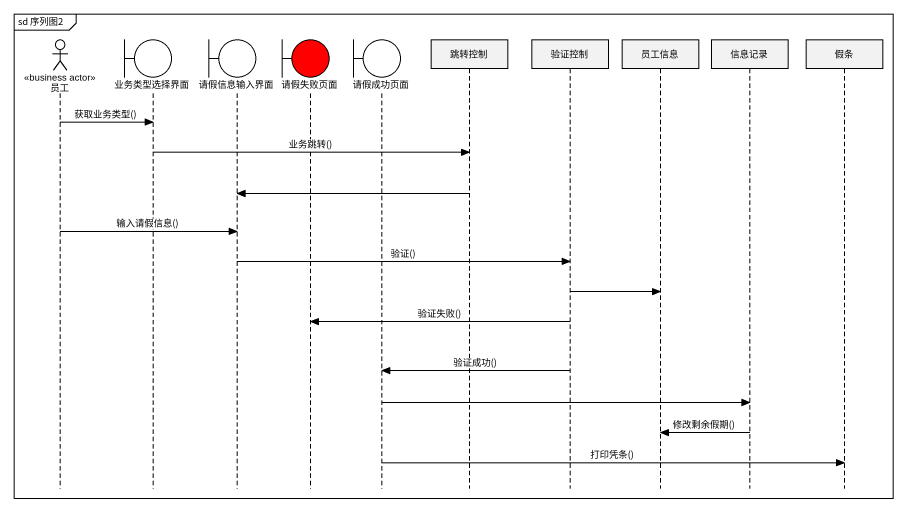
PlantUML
@startuml
mainframe sd 序列图2
hide footbox
actor 员工 <<business actor>>
boundary 业务类型选择界面
boundary 请假信息输入界面
boundary 请假失败页面 #FF0000
boundary 请假成功页面
participant 跳转控制
participant 验证控制
participant 员工信息
participant 信息记录
participant 假条

员工 -> 业务类型选择界面 : 获取业务类型()
业务类型选择界面 -> 跳转控制 : 业务跳转()
跳转控制 -> 请假信息输入界面
员工 -> 请假信息输入界面 : 输入请假信息()
请假信息输入界面 -> 验证控制 : 验证()
验证控制 -> 员工信息
验证控制 -> 请假失败页面 : 验证失败()
验证控制 -> 请假成功页面 : 验证成功()
请假成功页面 -> 信息记录
信息记录 -> 员工信息 : 修改剩余假期()
请假成功页面 -> 假条 : 打印凭条()
@enduml
